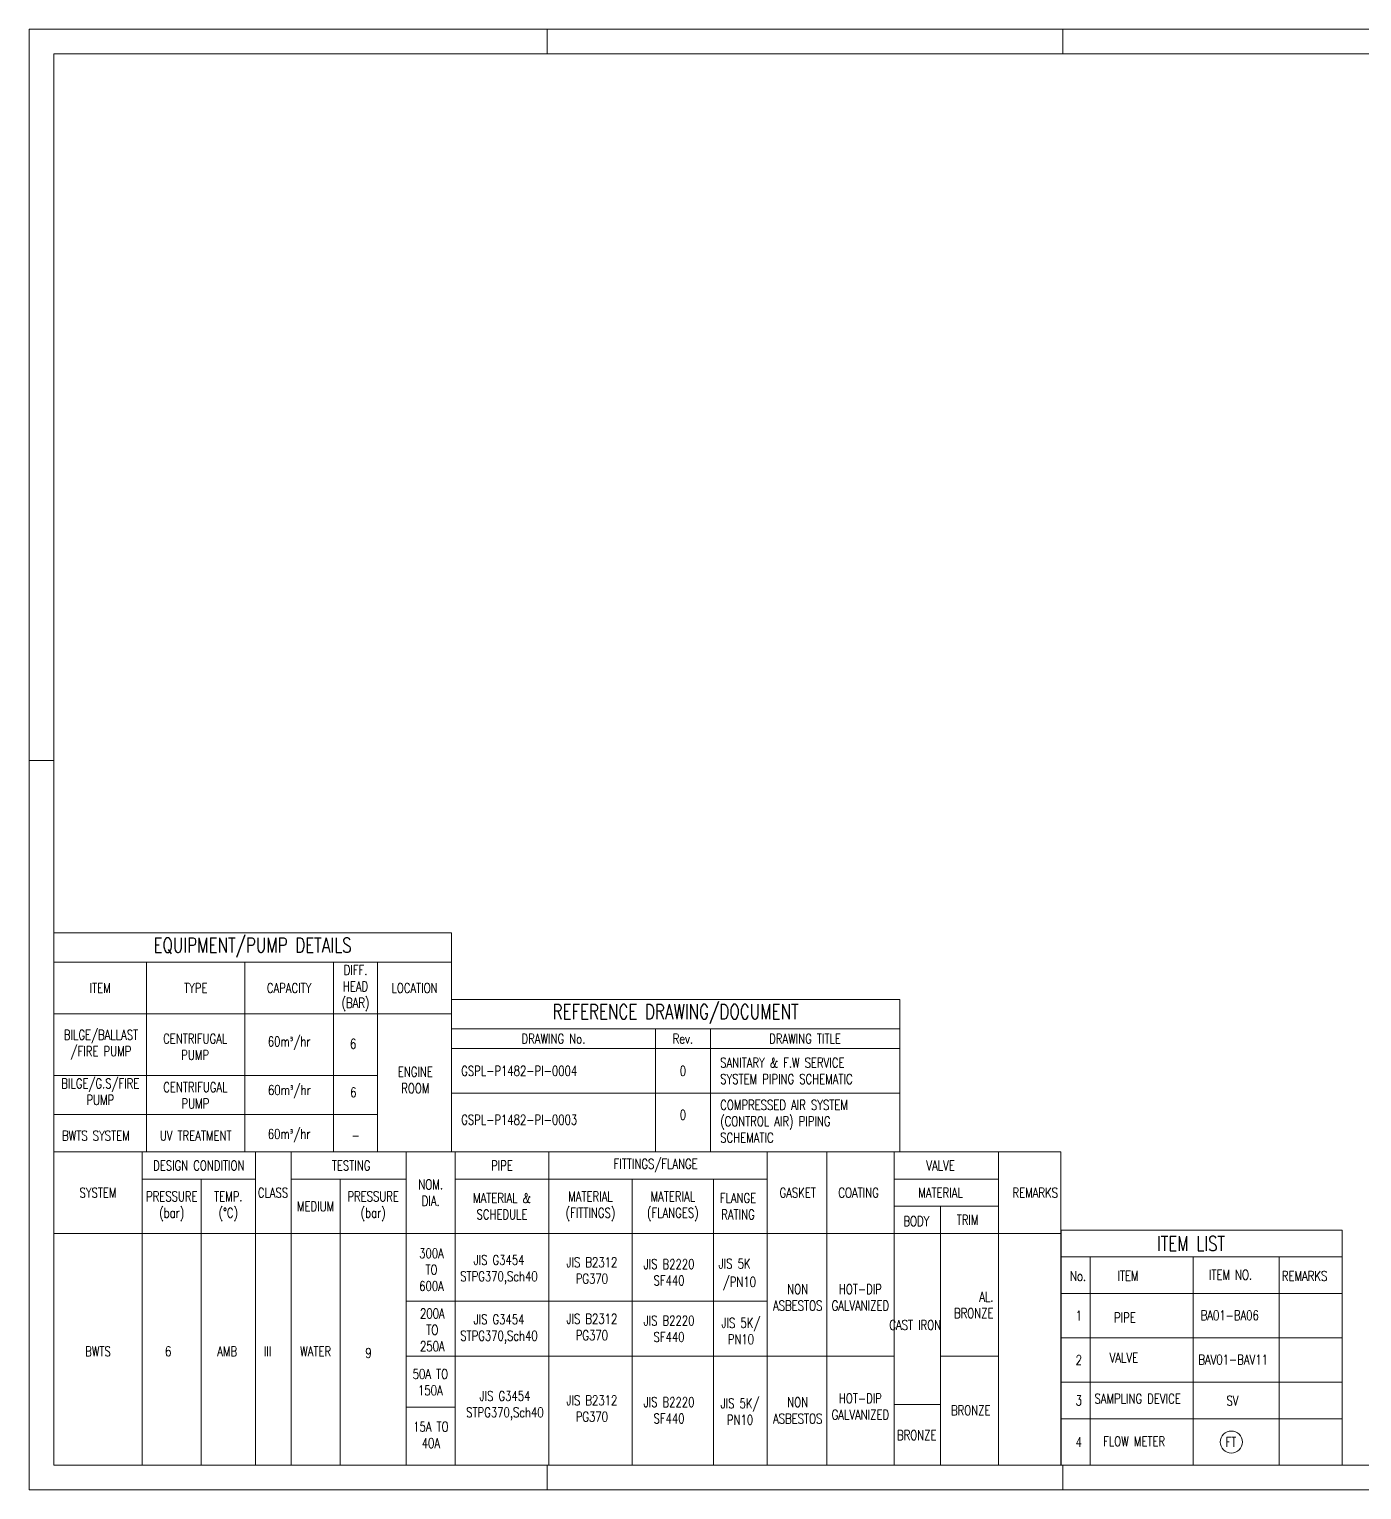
# Model space of a CAD drawing. Header units: millimetres. Extents: x 1638 to 3309, y -435 to 1865.
# Drawn here: x 1637.6 to 1908.6, y -434.9 to -137.9 of the extents above; entities that cross this region are included whole.
import ezdxf

# ---------------------------------------------------------------- set-up
doc = ezdxf.new("R2010")
doc.units = ezdxf.units.MM
doc.linetypes.add('HIDDEN', pattern=[9.525, 6.35, -3.175])
doc.layers.add('ballast', color=1, linetype='HIDDEN', lineweight=25)
doc.layers.add('Template', color=7, linetype='Continuous', lineweight=0)
doc.styles.add('Annotations', font='romans.shx', dxfattribs={"width": 0.75, "height": 2})
doc.styles.add('Headings', font='romant.shx', dxfattribs={"width": 0.75, "height": 3})

# ---------------------------------------------------------------- blocks, each defined once
blk = doc.blocks.new('Goltens_Isometric_A3_2_8')
at = {"layer": 'Template', "flags": 128}
for points in [[(0, 297), (420, 297)], [(0, 0), (0, 297)], [(105.38, 297), (105.38, 292.01)], [(210.25, 297), (210.25, 292.01)], [(4.99, 292.01), (415.01, 292.01)], [(4.99, 292.01), (4.99, 4.99)], [(4.99, 148.32), (0, 148.32)], [(415.01, 4.99), (4.99, 4.99)], [(105.38, 4.99), (105.38, 0)], [(210.25, 4.99), (210.25, 0)], [(420, 0), (0, 0)]]:
    blk.add_lwpolyline(points, dxfattribs=at)
blk = doc.blocks.new('ITEM')
at = {"layer": 'Template', "color": 7}
for p, q in [((1991.31, -310.04), (2048.51, -310.04)), ((1991.31, -310.04), (1991.31, -357.85)), ((2048.51, -310.04), (2048.51, -357.85)), ((1991.31, -315.48), (2048.51, -315.48)), ((1997.25, -315.48), (1997.25, -357.85)), ((2018.19, -315.48), (2018.19, -357.85)), ((2035.69, -315.48), (2035.69, -357.85)), ((1991.31, -322.92), (2048.51, -322.92)), ((1991.31, -331.94), (2048.51, -331.94)), ((1991.31, -340.96), (2048.51, -340.96)), ((1991.31, -348.41), (2048.51, -348.41)), ((1991.31, -357.85), (2048.51, -357.85))]:
    blk.add_line(p, q, dxfattribs=at)
blk.add_circle((2025.95, -353.13), 2.24, dxfattribs=at)
for s, insert, char_height, width, attachment_point, style in [('ITEM LIST', (2017.73, -312.76), 3, 79.9872, 5, 'Headings'), ('No.', (1993.14, -319.36), 2, 72.5, 4, 'Annotations'), ('ITEM', (2002.78, -319.32), 2, 72.5, 4, 'Annotations'), ('ITEM NO.', (2021.37, -319.12), 2, 72.5, 4, 'Annotations'), ('REMARKS', (2036.21, -319.36), 2, 72.5, 4, 'Annotations'), ('1', (1994.28, -327.43), 2, 72.5, 4, 'Annotations'), ('BA01-BA06', (2019.72, -327.36), 2, 72.5, 4, 'Annotations'), ('PIPE', (2002.08, -327.81), 2, 72.5, 4, 'Annotations'), ('2', (1994.28, -336.45), 2, 72.5, 4, 'Annotations'), ('VALVE', (2001.2, -335.96), 2, 72.5, 4, 'Annotations'), ('BAV01-BAV11', (2019.24, -336.37), 2, 72.5, 4, 'Annotations'), ('3', (1994.28, -344.68), 2, 72.5, 4, 'Annotations'), ('SAMPLING DEVICE', (1998.11, -344.3), 2, 72.5, 4, 'Annotations'), ('SV', (2024.96, -344.73), 2, 72.5, 4, 'Annotations'), ('4', (1994.28, -353.13), 2, 72.5, 4, 'Annotations'), ('FLOW METER', (1999.88, -353), 2, 72.5, 4, 'Annotations'), ('FT', (2024.77, -353.13), 2, 72.5, 4, 'Annotations')]:
    blk.add_mtext(s, dxfattribs=dict(at, insert=insert, char_height=char_height, width=width, attachment_point=attachment_point, style=style))
blk = doc.blocks.new('REF')
at = {"layer": 'Template', "color": 7}
for p, q in [((1735.89, -212.91), (1827.07, -212.91)), ((1735.89, -212.91), (1735.89, -243.93)), ((1827.07, -212.91), (1827.07, -243.93)), ((1735.89, -218.91), (1827.07, -218.91)), ((1777.39, -218.91), (1777.39, -243.93)), ((1788.57, -218.91), (1788.57, -243.93)), ((1735.89, -222.91), (1827.07, -222.91)), ((1735.89, -231.99), (1827.07, -231.99)), ((1735.89, -243.93), (1827.07, -243.93))]:
    blk.add_line(p, q, dxfattribs=at)
for s, insert, char_height, width, attachment_point, style in [('REFERENCE DRAWING/DOCUMENT', (1781.48, -215.91), 3, 91.1619, 5, 'Headings'), ('DRAWING No.', (1756.64, -220.91), 2, 41.4872, 5, 'Annotations'), ('Rev.', (1782.98, -220.91), 2, 11.1619, 5, 'Annotations'), ('DRAWING TITLE', (1807.82, -220.91), 2, 38.4872, 5, 'Annotations'), ('SANITARY & F.W SERVICE SYSTEM PIPING SCHEMATIC', (1790.57, -227.45), 2, 34.5, 4, 'Annotations'), ('GSPL-P1482-PI-0004', (1737.89, -227.45), 2, 37.5, 4, 'Annotations'), ('0', (1782.98, -227.45), 2, 7.1747, 5, 'Annotations'), ('COMPRESSED AIR SYSTEM (CONTROL AIR) PIPING SCHEMATIC', (1790.57, -237.7), 2, 34.5, 4, 'Annotations'), ('GSPL-P1482-PI-0003', (1737.89, -237.39), 2, 37.5, 4, 'Annotations'), ('0', (1782.98, -236.38), 2, 7.1747, 5, 'Annotations')]:
    blk.add_mtext(s, dxfattribs=dict(at, insert=insert, char_height=char_height, width=width, attachment_point=attachment_point, style=style))

msp = doc.modelspace()

# ---------------------------------------------------------------- linework, layer by layer
at = {"layer": 'Template', "color": 7}
for p, q in [((1642.56, -321.6), (1723.43, -321.6)), ((1642.56, -321.6), (1642.56, -327.6)), ((1723.43, -321.6), (1723.43, -341.82)), ((1642.56, -327.6), (1723.43, -327.6)), ((1642.56, -327.6), (1642.56, -360.24)), ((1661.43, -327.6), (1661.43, -360.24)), ((1681.43, -327.6), (1681.43, -338.1)), ((1699.43, -327.6), (1699.43, -338.1)), ((1708.43, -327.6), (1708.43, -338.1)), ((1723.43, -335.15), (1723.43, -366.17)), ((1642.56, -338.1), (1708.43, -338.1)), ((1681.43, -338.1), (1681.43, -360.24)), ((1699.43, -338.1), (1699.43, -360.24)), ((1708.43, -338.1), (1723.43, -338.1)), ((1708.43, -338.1), (1708.43, -360.24)), ((1642.56, -350.6), (1708.43, -350.6)), ((1642.56, -358.59), (1708.43, -358.59)), ((1642.56, -360.24), (1642.56, -366.17)), ((1661.43, -360.24), (1661.43, -366.17)), ((1681.43, -360.24), (1681.43, -366.17)), ((1699.43, -360.24), (1699.43, -366.17)), ((1708.43, -360.24), (1708.43, -366.17)), ((1642.56, -366.17), (1847.41, -366.17)), ((1642.56, -366.17), (1642.56, -429.88)), ((1642.56, -366.17), (1708.43, -366.17)), ((1642.56, -366.17), (1708.43, -366.17)), ((1642.56, -366.17), (1723.43, -366.17)), ((1660.56, -366.17), (1660.56, -429.88)), ((1683.56, -366.17), (1683.56, -429.88)), ((1690.81, -366.17), (1690.81, -429.88)), ((1714.22, -366.17), (1714.22, -429.88)), ((1723.43, -366.17), (1814.6, -366.17)), ((1724.22, -366.17), (1724.22, -429.88)), ((1743.22, -366.17), (1743.22, -429.88)), ((1787.65, -366.17), (1787.65, -429.88)), ((1799.82, -366.17), (1799.82, -429.88)), ((1813.46, -366.17), (1813.46, -429.88)), ((1834.67, -366.17), (1834.67, -429.88)), ((1847.41, -366.17), (1847.41, -429.88)), ((1660.56, -371.7), (1683.56, -371.7)), ((1672.56, -371.7), (1672.56, -429.88)), ((1690.81, -371.7), (1714.22, -371.7)), ((1700.81, -371.7), (1700.81, -429.88)), ((1724.22, -371.7), (1787.65, -371.7)), ((1760.22, -371.7), (1760.22, -429.88)), ((1776.72, -371.7), (1776.72, -429.88)), ((1813.46, -371.7), (1834.67, -371.7)), ((1813.46, -377.22), (1834.67, -377.22)), ((1822.92, -377.22), (1822.92, -429.88)), ((1642.56, -382.75), (1847.41, -382.75)), ((1714.22, -396.54), (1787.65, -396.54)), ((1714.22, -407.67), (1776.72, -407.67)), ((1776.72, -407.67), (1813.46, -407.67)), ((1822.92, -407.67), (1834.67, -407.67)), ((1714.22, -418.06), (1724.22, -418.06)), ((1813.46, -417.56), (1822.92, -417.56)), ((1642.56, -429.88), (1847.41, -429.88))]:
    msp.add_line(p, q, dxfattribs=at)

# ---------------------------------------------------------------- block references
at = {"layer": 'ballast'}
for name, p in [('REF', (-12.46, -122.24)), ('ITEM', (-143.89, -72.03))]:
    msp.add_blockref(name, p, dxfattribs=at)
at = {"layer": 'Template', "ltscale": 1.5}
msp.add_blockref('Goltens_Isometric_A3_2_8', (1637.56, -434.87), dxfattribs=at)

# ---------------------------------------------------------------- texts
at = {"layer": 'Template', "color": 7, "style": 'Annotations', "width": 0.75}
for s, p in [('JIS 5K', (1777.79, -389.89)), ('/PN10', (1778.63, -393.6))]:
    msp.add_text(s, height=2, dxfattribs=at).set_placement(p)
at = {"layer": 'Template', "color": 7, "attachment_point": 5}
for s, insert, char_height, width, style in [('EQUIPMENT/PUMP DETAILS ', (1682.99, -324.6), 3, 79.371, 'Headings'), ('DIFF. HEAD\\P(BAR)', (1703.93, -332.85), 2, 7, 'Annotations'), ('ITEM', (1651.99, -332.85), 2, 16.871, 'Annotations'), ('TYPE', (1671.43, -332.85), 2, 18, 'Annotations'), ('CAPACITY', (1690.43, -332.85), 2, 16, 'Annotations'), ('LOCATION', (1715.93, -332.85), 2, 13, 'Annotations'), ('BILGE/BALLAST\\P/FIRE PUMP', (1652.17, -344.36), 2, 25.9163, 'Annotations'), ('CENTRIFUGAL PUMP', (1671.32, -344.79), 2, 18.5, 'Annotations'), ('60m{\\fISOCPEUR|b0|i0|c0|p34;³}/hr', (1690.43, -344.05), 2, 16.5, 'Annotations'), ('6', (1703.44, -344.18), 2, 16.5, 'Annotations'), ('ENGINE\\PROOM', (1716.1, -351.55), 2, 17.871, 'Annotations'), ('BILGE/G.S/FIRE PUMP', (1652.03, -353.92), 2, 17.871, 'Annotations'), ('CENTRIFUGAL PUMP', (1671.36, -354.67), 2, 18.5, 'Annotations'), ('60m{\\fISOCPEUR|b0|i0|c0|p34;³}/hr', (1690.47, -353.92), 2, 16.5, 'Annotations'), ('6', (1703.48, -354.05), 2, 16.5, 'Annotations'), ('BWTS SYSTEM', (1651.12, -362.85), 2, 17.371, 'Annotations'), ('UV TREATMENT', (1671.43, -362.85), 2, 18.5, 'Annotations'), ('60m{\\fISOCPEUR|b0|i0|c0|p34;³}/hr', (1690.43, -362.85), 2, 16.5, 'Annotations'), ('-', (1703.93, -362.85), 2, 7.5, 'Annotations'), ('DESIGN CONDITION', (1672.06, -368.93), 2, 21, 'Annotations'), (' TESTING', (1702.52, -368.93), 2, 21.4147, 'Annotations'), ('PIPE', (1733.72, -368.93), 2, 15, 'Annotations'), ('FITTINGS/FLANGE', (1764.97, -368.93), 2, 39.4984, 'Annotations'), ('VALVE ', (1822.92, -368.93), 2, 19.4977, 'Annotations'), ('SYSTEM', (1651.56, -374.46), 2, 16, 'Annotations'), ('CLASS', (1687.14, -374.46), 2, 16.5817, 'Annotations'), ('NOM.\\PDIA.', (1719.22, -374.46), 2, 9, 'Annotations'), ('GASKET ', (1793.88, -374.46), 2, 10.4462, 'Annotations'), ('COATING', (1806.25, -374.46), 2, 12, 'Annotations'), ('MATERIAL', (1822.92, -374.46), 2, 19.4977, 'Annotations'), ('REMARKS', (1842.17, -374.46), 2, 11, 'Annotations'), ('PRESSURE\\P(bar)', (1666.56, -377.22), 2, 11.9, 'Annotations'), ('TEMP.\\P(%%DC)', (1678.06, -377.22), 2, 9, 'Annotations'), ('MEDIUM', (1695.81, -377.22), 2, 8, 'Annotations'), ('PRESSURE\\P(bar)', (1707.52, -377.22), 2, 13.2147, 'Annotations'), ('MATERIAL & \\PSCHEDULE', (1733.72, -377.22), 2, 18.8, 'Annotations'), ('MATERIAL\\P(FITTINGS)', (1751.72, -377.22), 2, 16, 'Annotations'), ('MATERIAL\\P(FLANGES)', (1768.47, -377.22), 2, 15.4984, 'Annotations'), ('FLANGE RATING', (1781.72, -377.22), 2, 8, 'Annotations'), ('BODY', (1818, -380.25), 2, 9, 'Annotations'), ('TRIM', (1828.42, -379.99), 2, 8.4977, 'Annotations'), ('\\P300A TO 600A', (1719.38, -388.44), 2, 8, 'Annotations'), ('JIS G3454\\PSTPG370,Sch40', (1733.11, -390.1), 2, 17, 'Annotations'), ('JIS B2312\\PPG370    \\P\\P\\P\\P\\P  ', (1752, -398.61), 2, 17, 'Annotations'), ('JIS B2220\\PSF440     \\P\\P\\P\\P\\P  ', (1767.7, -398.98), 2, 17, 'Annotations'), ('NON ASBESTOS', (1793.86, -395.74), 2, 10.4462, 'Annotations'), ('HOT-DIP\\PGALVANIZED', (1806.62, -395.74), 2, 10.4462, 'Annotations'), ('      AL.  BRONZE', (1829.16, -397.29), 2, 10.4462, 'Annotations'), ('\\P200A TO 250A', (1719.55, -400.68), 2, 8, 'Annotations'), ('JIS G3454\\PSTPG370,Sch40', (1733.11, -402.19), 2, 17, 'Annotations'), ('JIS B2312\\PPG370    \\P\\P\\P\\P\\P  ', (1752, -410.11), 2, 17, 'Annotations'), ('JIS B2220\\PSF440     \\P\\P\\P\\P\\P  ', (1767.7, -410.47), 2, 17, 'Annotations'), ('JIS 5K/ PN10', (1782.31, -402.6), 2, 9.7244, 'Annotations'), ('CAST IRON', (1817.77, -401.35), 2, 10.4462, 'Annotations'), ('BWTS', (1651.56, -406.72), 2, 17, 'Annotations'), ('6', (1665.83, -406.72), 2, 3, 'Annotations'), ('AMB', (1677.83, -406.72), 2, 3, 'Annotations'), ('III', (1686.06, -406.72), 2, 3, 'Annotations'), ('WATER', (1695.81, -406.72), 2, 8, 'Annotations'), ('9', (1706.57, -407.04), 2, 3, 'Annotations'), ('\\P50A TO 150A', (1719.16, -411.32), 2, 8, 'Annotations'), ('JIS G3454\\PSTPG370,Sch40', (1734.32, -417.76), 2, 17, 'Annotations'), ('JIS B2312\\PPG370    \\P\\P\\P\\P\\P  ', (1752, -426.68), 2, 17, 'Annotations'), ('HOT-DIP\\PGALVANIZED', (1806.62, -417.94), 2, 10.4462, 'Annotations'), ('JIS B2220\\PSF440     \\P\\P\\P\\P\\P  ', (1767.7, -427.04), 2, 17, 'Annotations'), ('JIS 5K/ PN10', (1782.14, -418.97), 2, 11.6403, 'Annotations'), ('NON ASBESTOS', (1793.86, -418.73), 2, 10.4462, 'Annotations'), ('BRONZE', (1829.06, -418.73), 2, 10.4462, 'Annotations'), ('\\P15A TO 40A', (1719.26, -422.04), 2, 8, 'Annotations'), ('BRONZE', (1818.08, -423.76), 2, 10.4462, 'Annotations')]:
    msp.add_mtext(s, dxfattribs=dict(at, insert=insert, char_height=char_height, width=width, style=style))

doc.saveas('drawing.dxf')
